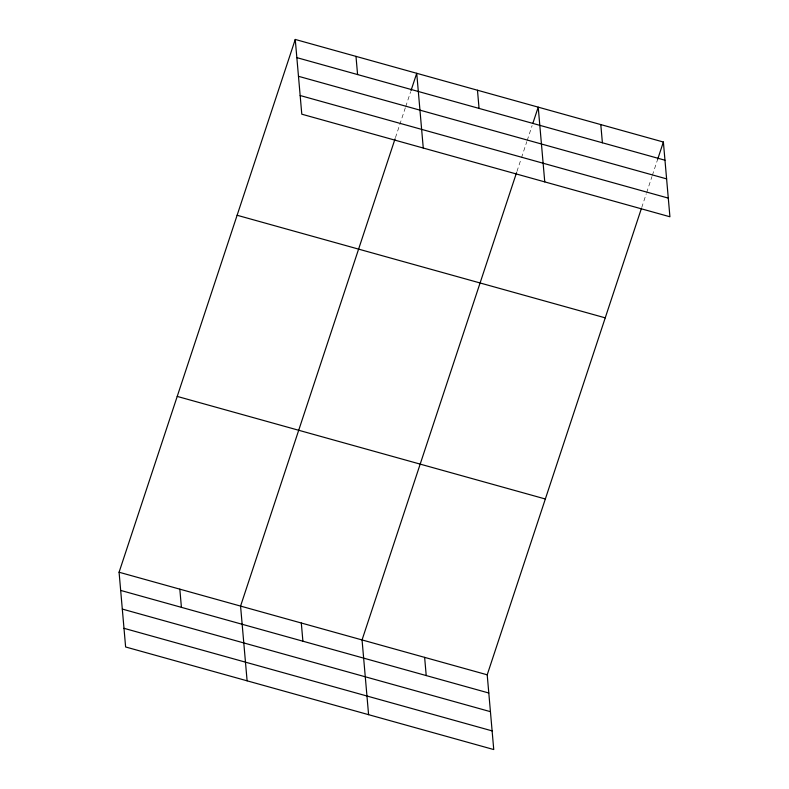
<?xml version="1.0" encoding="UTF-8"?>
<svg xmlns="http://www.w3.org/2000/svg" width="789" height="789" viewBox="0 0 789 789"><rect width="100%" height="100%" fill="white"/><g stroke="black" fill="none" stroke-linecap="round" stroke-linejoin="round"><path stroke-width="0.59" stroke-dasharray="3.94 2.96" d="M395.457 137.651L405.329 107.777M405.714 106.623L410.655 91.692M516.933 171.509L521.115 158.865M521.499 157.721L526.815 141.625M527.2 140.481L532.131 125.54M641.723 207.537L646.28 193.739M646.664 192.595L651.98 176.509M652.355 175.355L657.681 159.27"/><path stroke-width="1.18" d="M641.339 208.681L487.207 674.812L493.746 749.55L125.619 646.97L119.08 572.232L295.254 39.45L663.381 142.03L669.92 216.768L301.792 114.188L295.254 39.45M395.072 138.805L240.566 606.09L247.105 680.818M411.03 90.538L416.73 73.298L423.269 148.036M516.558 172.653L362.052 639.938L368.591 714.676M532.891 123.242L538.216 107.156L544.755 181.884M657.681 159.27L663.381 142.03M296.842 57.636L664.969 160.216M298.469 76.296L666.606 178.876M300.155 95.528L668.283 198.108M237.114 215.269L605.242 317.849M177.219 396.413L545.347 498.993M119.08 572.232L487.207 674.812M120.678 590.419L488.805 693.008M122.305 609.078L490.433 711.668M123.991 628.31L492.119 730.89M600.794 124.593L602.392 142.779M477.473 90.232L479.061 108.418M424.63 657.375L426.218 675.562M355.987 56.374L357.585 74.56M301.309 623.014L302.897 641.201M179.823 589.156L181.421 607.352"/></g></svg>
